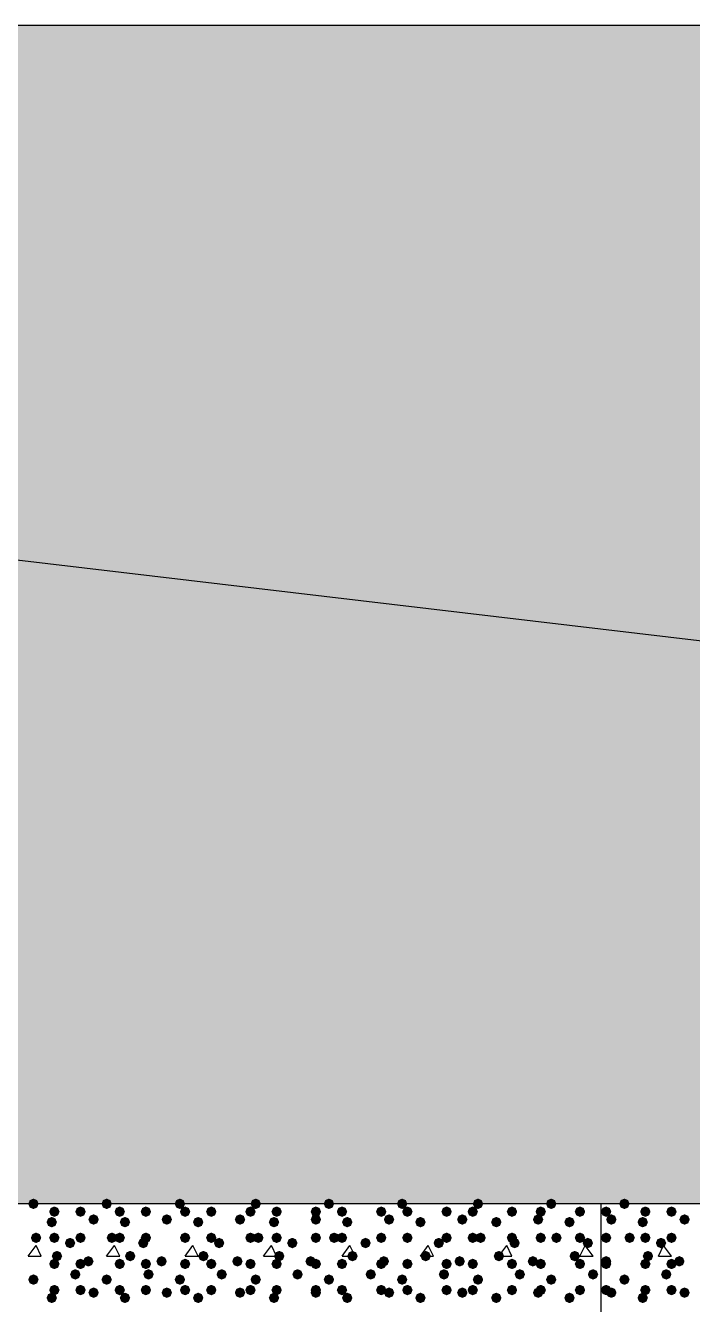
# Model space of a CAD drawing. Header units: millimetres. Extents: x 0 to 420, y 0 to 297.
# Drawn here: x 290.49 to 301.29, y 199.62 to 220.34 of the extents above; entities that cross this region are included whole.
import ezdxf

# ---------------------------------------------------------------- set-up
doc = ezdxf.new("R2010")
doc.units = ezdxf.units.MM
doc.layers.get('0').update_dxf_attribs({"linetype": 'CONTINUOUS'})

msp = doc.modelspace()

# ---------------------------------------------------------------- hatches: boundary and pattern name
at = {"true_color": 0x000008}
h = msp.add_hatch(color=0, dxfattribs=at)
h.paths.add_polyline_path([(378.544667, 220.345), (217.17, 220.345), (378.544667, 201.252667)], flags=0)
h.paths.add_polyline_path([(217.17, 220.345), (378.544667, 201.252667), (217.17, 201.252667)], flags=0)
for points in [[(290.703, 201.252667), (290.678129, 201.192871), (290.618333, 201.168), (290.558538, 201.192871), (290.533667, 201.252667), (290.558537, 201.312462), (290.618333, 201.337333), (290.678129, 201.312463)], [(291.888333, 201.252667), (291.863462, 201.192871), (291.803667, 201.168), (291.743871, 201.192871), (291.719, 201.252667), (291.743871, 201.312462), (291.803667, 201.337333), (291.863462, 201.312463)], [(293.073667, 201.252667), (293.048796, 201.192871), (292.989, 201.168), (292.929204, 201.192871), (292.904333, 201.252667), (292.929204, 201.312462), (292.989, 201.337333), (293.048796, 201.312463)], [(294.301333, 201.252667), (294.276462, 201.192871), (294.216667, 201.168), (294.156871, 201.192871), (294.132, 201.252667), (294.156871, 201.312462), (294.216667, 201.337333), (294.276462, 201.312463)], [(295.486667, 201.252667), (295.461796, 201.192871), (295.402, 201.168), (295.342204, 201.192871), (295.317333, 201.252667), (295.342204, 201.312462), (295.402, 201.337333), (295.461796, 201.312463)], [(296.672, 201.252667), (296.647129, 201.192871), (296.587333, 201.168), (296.527537, 201.192871), (296.502667, 201.252667), (296.527537, 201.312462), (296.587333, 201.337333), (296.647129, 201.312463)], [(297.899667, 201.252667), (297.874796, 201.192871), (297.815, 201.168), (297.755204, 201.192871), (297.730333, 201.252667), (297.755204, 201.312462), (297.815, 201.337333), (297.874796, 201.312463)], [(299.085, 201.252667), (299.060129, 201.192871), (299.000333, 201.168), (298.940538, 201.192871), (298.915667, 201.252667), (298.940537, 201.312462), (299.000333, 201.337333), (299.060129, 201.312463)], [(290.999333, 200.956333), (290.974462, 200.896537), (290.914667, 200.871667), (290.854871, 200.896537), (290.83, 200.956333), (290.854871, 201.016129), (290.914667, 201.041), (290.974462, 201.016129)], [(291.041667, 201.125667), (291.016796, 201.065871), (290.957, 201.041), (290.897204, 201.065871), (290.872333, 201.125667), (290.897204, 201.185462), (290.957, 201.210333), (291.016796, 201.185463)], [(291.465, 201.125667), (291.440129, 201.065871), (291.380333, 201.041), (291.320538, 201.065871), (291.295667, 201.125667), (291.320537, 201.185462), (291.380333, 201.210333), (291.440129, 201.185463)], [(291.676667, 200.998667), (291.651796, 200.938871), (291.592, 200.914), (291.532204, 200.938871), (291.507333, 200.998667), (291.532204, 201.058462), (291.592, 201.083333), (291.651796, 201.058463)], [(292.1, 201.125667), (292.075129, 201.065871), (292.015333, 201.041), (291.955537, 201.065871), (291.930667, 201.125667), (291.955537, 201.185462), (292.015333, 201.210333), (292.075129, 201.185463)], [(292.184667, 200.956333), (292.159796, 200.896537), (292.1, 200.871667), (292.040204, 200.896537), (292.015333, 200.956333), (292.040204, 201.016129), (292.1, 201.041), (292.159796, 201.016129)], [(292.523333, 201.125667), (292.498462, 201.065871), (292.438667, 201.041), (292.378871, 201.065871), (292.354, 201.125667), (292.378871, 201.185462), (292.438667, 201.210333), (292.498462, 201.185463)], [(292.862, 200.998667), (292.837129, 200.938871), (292.777333, 200.914), (292.717538, 200.938871), (292.692667, 200.998667), (292.717537, 201.058462), (292.777333, 201.083333), (292.837129, 201.058463)], [(293.158333, 201.125667), (293.133462, 201.065871), (293.073667, 201.041), (293.013871, 201.065871), (292.989, 201.125667), (293.013871, 201.185462), (293.073667, 201.210333), (293.133462, 201.185463)], [(293.37, 200.956333), (293.345129, 200.896537), (293.285333, 200.871667), (293.225537, 200.896537), (293.200667, 200.956333), (293.225537, 201.016129), (293.285333, 201.041), (293.345129, 201.016129)], [(293.581667, 201.125667), (293.556796, 201.065871), (293.497, 201.041), (293.437204, 201.065871), (293.412333, 201.125667), (293.437204, 201.185462), (293.497, 201.210333), (293.556796, 201.185463)], [(294.047333, 200.998667), (294.022462, 200.938871), (293.962667, 200.914), (293.902871, 200.938871), (293.878, 200.998667), (293.902871, 201.058462), (293.962667, 201.083333), (294.022462, 201.058463)], [(294.216667, 201.125667), (294.191796, 201.065871), (294.132, 201.041), (294.072204, 201.065871), (294.047333, 201.125667), (294.072204, 201.185462), (294.132, 201.210333), (294.191796, 201.185463)], [(294.597667, 200.956333), (294.572796, 200.896537), (294.513, 200.871667), (294.453204, 200.896537), (294.428333, 200.956333), (294.453204, 201.016129), (294.513, 201.041), (294.572796, 201.016129)], [(294.64, 201.125667), (294.615129, 201.065871), (294.555333, 201.041), (294.495538, 201.065871), (294.470667, 201.125667), (294.495537, 201.185462), (294.555333, 201.210333), (294.615129, 201.185463)], [(295.275, 201.125667), (295.250129, 201.065871), (295.190333, 201.041), (295.130538, 201.065871), (295.105667, 201.125667), (295.130537, 201.185462), (295.190333, 201.210333), (295.250129, 201.185463)], [(295.275, 200.998667), (295.250129, 200.938871), (295.190333, 200.914), (295.130538, 200.938871), (295.105667, 200.998667), (295.130537, 201.058462), (295.190333, 201.083333), (295.250129, 201.058463)], [(295.698333, 201.125667), (295.673463, 201.065871), (295.613667, 201.041), (295.553871, 201.065871), (295.529, 201.125667), (295.553871, 201.185462), (295.613667, 201.210333), (295.673462, 201.185463)], [(295.783, 200.956333), (295.758129, 200.896537), (295.698333, 200.871667), (295.638537, 200.896537), (295.613667, 200.956333), (295.638537, 201.016129), (295.698333, 201.041), (295.758129, 201.016129)], [(296.333333, 201.125667), (296.308463, 201.065871), (296.248667, 201.041), (296.188871, 201.065871), (296.164, 201.125667), (296.188871, 201.185462), (296.248667, 201.210333), (296.308462, 201.185463)], [(296.460333, 200.998667), (296.435462, 200.938871), (296.375667, 200.914), (296.315871, 200.938871), (296.291, 200.998667), (296.315871, 201.058462), (296.375667, 201.083333), (296.435462, 201.058463)], [(296.756667, 201.125667), (296.731796, 201.065871), (296.672, 201.041), (296.612204, 201.065871), (296.587333, 201.125667), (296.612204, 201.185462), (296.672, 201.210333), (296.731796, 201.185463)], [(296.968333, 200.956333), (296.943463, 200.896537), (296.883667, 200.871667), (296.823871, 200.896537), (296.799, 200.956333), (296.823871, 201.016129), (296.883667, 201.041), (296.943462, 201.016129)], [(297.391667, 201.125667), (297.366796, 201.065871), (297.307, 201.041), (297.247204, 201.065871), (297.222333, 201.125667), (297.247204, 201.185462), (297.307, 201.210333), (297.366796, 201.185463)], [(297.645667, 200.998667), (297.620796, 200.938871), (297.561, 200.914), (297.501204, 200.938871), (297.476333, 200.998667), (297.501204, 201.058462), (297.561, 201.083333), (297.620796, 201.058463)], [(297.815, 201.125667), (297.790129, 201.065871), (297.730333, 201.041), (297.670538, 201.065871), (297.645667, 201.125667), (297.670537, 201.185462), (297.730333, 201.210333), (297.790129, 201.185463)], [(298.196, 200.956333), (298.171129, 200.896537), (298.111333, 200.871667), (298.051537, 200.896537), (298.026667, 200.956333), (298.051537, 201.016129), (298.111333, 201.041), (298.171129, 201.016129)], [(298.45, 201.125667), (298.425129, 201.065871), (298.365333, 201.041), (298.305538, 201.065871), (298.280667, 201.125667), (298.305537, 201.185462), (298.365333, 201.210333), (298.425129, 201.185463)], [(298.873333, 200.998667), (298.848462, 200.938871), (298.788667, 200.914), (298.728871, 200.938871), (298.704, 200.998667), (298.728871, 201.058462), (298.788667, 201.083333), (298.848462, 201.058463)], [(298.915667, 201.125667), (298.890796, 201.065871), (298.831, 201.041), (298.771204, 201.065871), (298.746333, 201.125667), (298.771204, 201.185462), (298.831, 201.210333), (298.890796, 201.185463)], [(299.381333, 200.956333), (299.356462, 200.896537), (299.296667, 200.871667), (299.236871, 200.896537), (299.212, 200.956333), (299.236871, 201.016129), (299.296667, 201.041), (299.356462, 201.016129)], [(299.550667, 201.125667), (299.525796, 201.065871), (299.466, 201.041), (299.406204, 201.065871), (299.381333, 201.125667), (299.406204, 201.185462), (299.466, 201.210333), (299.525796, 201.185463)], [(290.745333, 200.702333), (290.720463, 200.642537), (290.660667, 200.617667), (290.600871, 200.642537), (290.576, 200.702333), (290.600871, 200.762129), (290.660667, 200.787), (290.720462, 200.762129)], [(291.041667, 200.702333), (291.016796, 200.642537), (290.957, 200.617667), (290.897204, 200.642537), (290.872333, 200.702333), (290.897204, 200.762129), (290.957, 200.787), (291.016796, 200.762129)], [(291.295667, 200.617667), (291.270796, 200.557871), (291.211, 200.533), (291.151204, 200.557871), (291.126333, 200.617667), (291.151204, 200.677462), (291.211, 200.702333), (291.270796, 200.677463)], [(291.465, 200.702333), (291.440129, 200.642537), (291.380333, 200.617667), (291.320538, 200.642537), (291.295667, 200.702333), (291.320537, 200.762129), (291.380333, 200.787), (291.440129, 200.762129)], [(291.973, 200.702333), (291.948129, 200.642537), (291.888333, 200.617667), (291.828538, 200.642537), (291.803667, 200.702333), (291.828537, 200.762129), (291.888333, 200.787), (291.948129, 200.762129)], [(292.1, 200.702333), (292.075129, 200.642537), (292.015333, 200.617667), (291.955537, 200.642537), (291.930667, 200.702333), (291.955537, 200.762129), (292.015333, 200.787), (292.075129, 200.762129)], [(292.481, 200.617667), (292.456129, 200.557871), (292.396333, 200.533), (292.336537, 200.557871), (292.311667, 200.617667), (292.336537, 200.677462), (292.396333, 200.702333), (292.456129, 200.677463)], [(292.523333, 200.702333), (292.498462, 200.642537), (292.438667, 200.617667), (292.378871, 200.642537), (292.354, 200.702333), (292.378871, 200.762129), (292.438667, 200.787), (292.498462, 200.762129)], [(293.158333, 200.702333), (293.133462, 200.642537), (293.073667, 200.617667), (293.013871, 200.642537), (292.989, 200.702333), (293.013871, 200.762129), (293.073667, 200.787), (293.133462, 200.762129)], [(293.158333, 200.702333), (293.133462, 200.642537), (293.073667, 200.617667), (293.013871, 200.642537), (292.989, 200.702333), (293.013871, 200.762129), (293.073667, 200.787), (293.133462, 200.762129)], [(293.581667, 200.702333), (293.556796, 200.642537), (293.497, 200.617667), (293.437204, 200.642537), (293.412333, 200.702333), (293.437204, 200.762129), (293.497, 200.787), (293.556796, 200.762129)], [(293.708667, 200.617667), (293.683796, 200.557871), (293.624, 200.533), (293.564204, 200.557871), (293.539333, 200.617667), (293.564204, 200.677462), (293.624, 200.702333), (293.683796, 200.677463)], [(294.216667, 200.702333), (294.191796, 200.642537), (294.132, 200.617667), (294.072204, 200.642537), (294.047333, 200.702333), (294.072204, 200.762129), (294.132, 200.787), (294.191796, 200.762129)], [(294.343667, 200.702333), (294.318796, 200.642537), (294.259, 200.617667), (294.199204, 200.642537), (294.174333, 200.702333), (294.199204, 200.762129), (294.259, 200.787), (294.318796, 200.762129)], [(294.64, 200.702333), (294.615129, 200.642537), (294.555333, 200.617667), (294.495538, 200.642537), (294.470667, 200.702333), (294.495537, 200.762129), (294.555333, 200.787), (294.615129, 200.762129)], [(294.894, 200.617667), (294.869129, 200.557871), (294.809333, 200.533), (294.749537, 200.557871), (294.724667, 200.617667), (294.749537, 200.677462), (294.809333, 200.702333), (294.869129, 200.677463)], [(295.275, 200.702333), (295.250129, 200.642537), (295.190333, 200.617667), (295.130538, 200.642537), (295.105667, 200.702333), (295.130537, 200.762129), (295.190333, 200.787), (295.250129, 200.762129)], [(295.571333, 200.702333), (295.546462, 200.642537), (295.486667, 200.617667), (295.426871, 200.642537), (295.402, 200.702333), (295.426871, 200.762129), (295.486667, 200.787), (295.546462, 200.762129)], [(295.698333, 200.702333), (295.673463, 200.642537), (295.613667, 200.617667), (295.553871, 200.642537), (295.529, 200.702333), (295.553871, 200.762129), (295.613667, 200.787), (295.673462, 200.762129)], [(296.079333, 200.617667), (296.054463, 200.557871), (295.994667, 200.533), (295.934871, 200.557871), (295.91, 200.617667), (295.934871, 200.677462), (295.994667, 200.702333), (296.054462, 200.677463)], [(296.333333, 200.702333), (296.308463, 200.642537), (296.248667, 200.617667), (296.188871, 200.642537), (296.164, 200.702333), (296.188871, 200.762129), (296.248667, 200.787), (296.308462, 200.762129)], [(296.756667, 200.702333), (296.731796, 200.642537), (296.672, 200.617667), (296.612204, 200.642537), (296.587333, 200.702333), (296.612204, 200.762129), (296.672, 200.787), (296.731796, 200.762129)], [(296.756667, 200.702333), (296.731796, 200.642537), (296.672, 200.617667), (296.612204, 200.642537), (296.587333, 200.702333), (296.612204, 200.762129), (296.672, 200.787), (296.731796, 200.762129)], [(297.264667, 200.617667), (297.239796, 200.557871), (297.18, 200.533), (297.120204, 200.557871), (297.095333, 200.617667), (297.120204, 200.677462), (297.18, 200.702333), (297.239796, 200.677463)], [(297.391667, 200.702333), (297.366796, 200.642537), (297.307, 200.617667), (297.247204, 200.642537), (297.222333, 200.702333), (297.247204, 200.762129), (297.307, 200.787), (297.366796, 200.762129)], [(297.815, 200.702333), (297.790129, 200.642537), (297.730333, 200.617667), (297.670538, 200.642537), (297.645667, 200.702333), (297.670537, 200.762129), (297.730333, 200.787), (297.790129, 200.762129)], [(297.942, 200.702333), (297.917129, 200.642537), (297.857333, 200.617667), (297.797537, 200.642537), (297.772667, 200.702333), (297.797537, 200.762129), (297.857333, 200.787), (297.917129, 200.762129)], [(298.45, 200.702333), (298.425129, 200.642537), (298.365333, 200.617667), (298.305538, 200.642537), (298.280667, 200.702333), (298.305537, 200.762129), (298.365333, 200.787), (298.425129, 200.762129)], [(298.492333, 200.617667), (298.467462, 200.557871), (298.407667, 200.533), (298.347871, 200.557871), (298.323, 200.617667), (298.347871, 200.677462), (298.407667, 200.702333), (298.467462, 200.677463)], [(298.915667, 200.702333), (298.890796, 200.642537), (298.831, 200.617667), (298.771204, 200.642537), (298.746333, 200.702333), (298.771204, 200.762129), (298.831, 200.787), (298.890796, 200.762129)], [(299.169667, 200.702333), (299.144796, 200.642537), (299.085, 200.617667), (299.025204, 200.642537), (299.000333, 200.702333), (299.025204, 200.762129), (299.085, 200.787), (299.144796, 200.762129)], [(299.550667, 200.702333), (299.525796, 200.642537), (299.466, 200.617667), (299.406204, 200.642537), (299.381333, 200.702333), (299.406204, 200.762129), (299.466, 200.787), (299.525796, 200.762129)], [(299.677667, 200.617667), (299.652796, 200.557871), (299.593, 200.533), (299.533204, 200.557871), (299.508333, 200.617667), (299.533204, 200.677462), (299.593, 200.702333), (299.652796, 200.677463)], [(291.084, 200.406), (291.059129, 200.346204), (290.999333, 200.321333), (290.939537, 200.346204), (290.914667, 200.406), (290.939537, 200.465796), (290.999333, 200.490667), (291.059129, 200.465796)], [(291.592, 200.321333), (291.567129, 200.261537), (291.507333, 200.236667), (291.447538, 200.261537), (291.422667, 200.321333), (291.447537, 200.381129), (291.507333, 200.406), (291.567129, 200.381129)], [(292.269333, 200.406), (292.244462, 200.346204), (292.184667, 200.321333), (292.124871, 200.346204), (292.1, 200.406), (292.124871, 200.465796), (292.184667, 200.490667), (292.244462, 200.465796)], [(292.777333, 200.321333), (292.752462, 200.261537), (292.692667, 200.236667), (292.632871, 200.261537), (292.608, 200.321333), (292.632871, 200.381129), (292.692667, 200.406), (292.752462, 200.381129)], [(293.454667, 200.406), (293.429796, 200.346204), (293.37, 200.321333), (293.310204, 200.346204), (293.285333, 200.406), (293.310204, 200.465796), (293.37, 200.490667), (293.429796, 200.465796)], [(294.005, 200.321333), (293.980129, 200.261537), (293.920333, 200.236667), (293.860537, 200.261537), (293.835667, 200.321333), (293.860537, 200.381129), (293.920333, 200.406), (293.980129, 200.381129)], [(294.682333, 200.406), (294.657462, 200.346204), (294.597667, 200.321333), (294.537871, 200.346204), (294.513, 200.406), (294.537871, 200.465796), (294.597667, 200.490667), (294.657462, 200.465796)], [(295.190333, 200.321333), (295.165462, 200.261537), (295.105667, 200.236667), (295.045871, 200.261537), (295.021, 200.321333), (295.045871, 200.381129), (295.105667, 200.406), (295.165462, 200.381129)], [(295.867667, 200.406), (295.842796, 200.346204), (295.783, 200.321333), (295.723204, 200.346204), (295.698333, 200.406), (295.723204, 200.465796), (295.783, 200.490667), (295.842796, 200.465796)], [(296.375667, 200.321333), (296.350796, 200.261537), (296.291, 200.236667), (296.231204, 200.261537), (296.206333, 200.321333), (296.231204, 200.381129), (296.291, 200.406), (296.350796, 200.381129)], [(297.053, 200.406), (297.028129, 200.346204), (296.968333, 200.321333), (296.908537, 200.346204), (296.883667, 200.406), (296.908537, 200.465796), (296.968333, 200.490667), (297.028129, 200.465796)], [(297.603333, 200.321333), (297.578463, 200.261537), (297.518667, 200.236667), (297.458871, 200.261537), (297.434, 200.321333), (297.458871, 200.381129), (297.518667, 200.406), (297.578462, 200.381129)], [(298.238333, 200.406), (298.213462, 200.346204), (298.153667, 200.321333), (298.093871, 200.346204), (298.069, 200.406), (298.093871, 200.465796), (298.153667, 200.490667), (298.213462, 200.465796)], [(298.788667, 200.321333), (298.763796, 200.261537), (298.704, 200.236667), (298.644204, 200.261537), (298.619333, 200.321333), (298.644204, 200.381129), (298.704, 200.406), (298.763796, 200.381129)], [(299.466, 200.406), (299.441129, 200.346204), (299.381333, 200.321333), (299.321537, 200.346204), (299.296667, 200.406), (299.321537, 200.465796), (299.381333, 200.490667), (299.441129, 200.465796)], [(291.041667, 200.279), (291.016796, 200.219204), (290.957, 200.194333), (290.897204, 200.219204), (290.872333, 200.279), (290.897204, 200.338796), (290.957, 200.363667), (291.016796, 200.338796)], [(291.380333, 200.109667), (291.355463, 200.049871), (291.295667, 200.025), (291.235871, 200.049871), (291.211, 200.109667), (291.235871, 200.169462), (291.295667, 200.194333), (291.355462, 200.169463)], [(291.465, 200.279), (291.440129, 200.219204), (291.380333, 200.194333), (291.320538, 200.219204), (291.295667, 200.279), (291.320537, 200.338796), (291.380333, 200.363667), (291.440129, 200.338796)], [(292.1, 200.279), (292.075129, 200.219204), (292.015333, 200.194333), (291.955537, 200.219204), (291.930667, 200.279), (291.955537, 200.338796), (292.015333, 200.363667), (292.075129, 200.338796)], [(292.523333, 200.279), (292.498462, 200.219204), (292.438667, 200.194333), (292.378871, 200.219204), (292.354, 200.279), (292.378871, 200.338796), (292.438667, 200.363667), (292.498462, 200.338796)], [(292.565667, 200.109667), (292.540796, 200.049871), (292.481, 200.025), (292.421204, 200.049871), (292.396333, 200.109667), (292.421204, 200.169462), (292.481, 200.194333), (292.540796, 200.169463)], [(293.158333, 200.279), (293.133462, 200.219204), (293.073667, 200.194333), (293.013871, 200.219204), (292.989, 200.279), (293.013871, 200.338796), (293.073667, 200.363667), (293.133462, 200.338796)], [(293.581667, 200.279), (293.556796, 200.219204), (293.497, 200.194333), (293.437204, 200.219204), (293.412333, 200.279), (293.437204, 200.338796), (293.497, 200.363667), (293.556796, 200.338796)], [(293.751, 200.109667), (293.726129, 200.049871), (293.666333, 200.025), (293.606537, 200.049871), (293.581667, 200.109667), (293.606537, 200.169462), (293.666333, 200.194333), (293.726129, 200.169463)], [(294.216667, 200.279), (294.191796, 200.219204), (294.132, 200.194333), (294.072204, 200.219204), (294.047333, 200.279), (294.072204, 200.338796), (294.132, 200.363667), (294.191796, 200.338796)], [(294.64, 200.279), (294.615129, 200.219204), (294.555333, 200.194333), (294.495538, 200.219204), (294.470667, 200.279), (294.495537, 200.338796), (294.555333, 200.363667), (294.615129, 200.338796)], [(294.978667, 200.109667), (294.953796, 200.049871), (294.894, 200.025), (294.834204, 200.049871), (294.809333, 200.109667), (294.834204, 200.169462), (294.894, 200.194333), (294.953796, 200.169463)], [(295.275, 200.279), (295.250129, 200.219204), (295.190333, 200.194333), (295.130538, 200.219204), (295.105667, 200.279), (295.130537, 200.338796), (295.190333, 200.363667), (295.250129, 200.338796)], [(295.698333, 200.279), (295.673463, 200.219204), (295.613667, 200.194333), (295.553871, 200.219204), (295.529, 200.279), (295.553871, 200.338796), (295.613667, 200.363667), (295.673462, 200.338796)], [(296.164, 200.109667), (296.139129, 200.049871), (296.079333, 200.025), (296.019537, 200.049871), (295.994667, 200.109667), (296.019537, 200.169462), (296.079333, 200.194333), (296.139129, 200.169463)], [(296.333333, 200.279), (296.308463, 200.219204), (296.248667, 200.194333), (296.188871, 200.219204), (296.164, 200.279), (296.188871, 200.338796), (296.248667, 200.363667), (296.308462, 200.338796)], [(296.756667, 200.279), (296.731796, 200.219204), (296.672, 200.194333), (296.612204, 200.219204), (296.587333, 200.279), (296.612204, 200.338796), (296.672, 200.363667), (296.731796, 200.338796)], [(297.349333, 200.109667), (297.324462, 200.049871), (297.264667, 200.025), (297.204871, 200.049871), (297.18, 200.109667), (297.204871, 200.169462), (297.264667, 200.194333), (297.324462, 200.169463)], [(297.391667, 200.279), (297.366796, 200.219204), (297.307, 200.194333), (297.247204, 200.219204), (297.222333, 200.279), (297.247204, 200.338796), (297.307, 200.363667), (297.366796, 200.338796)], [(297.815, 200.279), (297.790129, 200.219204), (297.730333, 200.194333), (297.670538, 200.219204), (297.645667, 200.279), (297.670537, 200.338796), (297.730333, 200.363667), (297.790129, 200.338796)], [(298.45, 200.279), (298.425129, 200.219204), (298.365333, 200.194333), (298.305538, 200.219204), (298.280667, 200.279), (298.305537, 200.338796), (298.365333, 200.363667), (298.425129, 200.338796)], [(298.577, 200.109667), (298.552129, 200.049871), (298.492333, 200.025), (298.432538, 200.049871), (298.407667, 200.109667), (298.432537, 200.169462), (298.492333, 200.194333), (298.552129, 200.169463)], [(298.915667, 200.279), (298.890796, 200.219204), (298.831, 200.194333), (298.771204, 200.219204), (298.746333, 200.279), (298.771204, 200.338796), (298.831, 200.363667), (298.890796, 200.338796)], [(299.550667, 200.279), (299.525796, 200.219204), (299.466, 200.194333), (299.406204, 200.219204), (299.381333, 200.279), (299.406204, 200.338796), (299.466, 200.363667), (299.525796, 200.338796)], [(299.762333, 200.109667), (299.737462, 200.049871), (299.677667, 200.025), (299.617871, 200.049871), (299.593, 200.109667), (299.617871, 200.169462), (299.677667, 200.194333), (299.737462, 200.169463)], [(290.703, 200.025), (290.678129, 199.965204), (290.618333, 199.940333), (290.558538, 199.965204), (290.533667, 200.025), (290.558537, 200.084796), (290.618333, 200.109667), (290.678129, 200.084796)], [(291.888333, 200.025), (291.863462, 199.965204), (291.803667, 199.940333), (291.743871, 199.965204), (291.719, 200.025), (291.743871, 200.084796), (291.803667, 200.109667), (291.863462, 200.084796)], [(293.073667, 200.025), (293.048796, 199.965204), (292.989, 199.940333), (292.929204, 199.965204), (292.904333, 200.025), (292.929204, 200.084796), (292.989, 200.109667), (293.048796, 200.084796)], [(294.301333, 200.025), (294.276462, 199.965204), (294.216667, 199.940333), (294.156871, 199.965204), (294.132, 200.025), (294.156871, 200.084796), (294.216667, 200.109667), (294.276462, 200.084796)], [(295.486667, 200.025), (295.461796, 199.965204), (295.402, 199.940333), (295.342204, 199.965204), (295.317333, 200.025), (295.342204, 200.084796), (295.402, 200.109667), (295.461796, 200.084796)], [(296.672, 200.025), (296.647129, 199.965204), (296.587333, 199.940333), (296.527537, 199.965204), (296.502667, 200.025), (296.527537, 200.084796), (296.587333, 200.109667), (296.647129, 200.084796)], [(297.899667, 200.025), (297.874796, 199.965204), (297.815, 199.940333), (297.755204, 199.965204), (297.730333, 200.025), (297.755204, 200.084796), (297.815, 200.109667), (297.874796, 200.084796)], [(299.085, 200.025), (299.060129, 199.965204), (299.000333, 199.940333), (298.940538, 199.965204), (298.915667, 200.025), (298.940537, 200.084796), (299.000333, 200.109667), (299.060129, 200.084796)], [(290.999333, 199.728667), (290.974462, 199.668871), (290.914667, 199.644), (290.854871, 199.668871), (290.83, 199.728667), (290.854871, 199.788462), (290.914667, 199.813333), (290.974462, 199.788463)], [(291.041667, 199.855667), (291.016796, 199.795871), (290.957, 199.771), (290.897204, 199.795871), (290.872333, 199.855667), (290.897204, 199.915462), (290.957, 199.940333), (291.016796, 199.915463)], [(291.465, 199.855667), (291.440129, 199.795871), (291.380333, 199.771), (291.320538, 199.795871), (291.295667, 199.855667), (291.320537, 199.915462), (291.380333, 199.940333), (291.440129, 199.915463)], [(291.676667, 199.813333), (291.651796, 199.753537), (291.592, 199.728667), (291.532204, 199.753537), (291.507333, 199.813333), (291.532204, 199.873129), (291.592, 199.898), (291.651796, 199.873129)], [(292.1, 199.855667), (292.075129, 199.795871), (292.015333, 199.771), (291.955537, 199.795871), (291.930667, 199.855667), (291.955537, 199.915462), (292.015333, 199.940333), (292.075129, 199.915463)], [(292.184667, 199.728667), (292.159796, 199.668871), (292.1, 199.644), (292.040204, 199.668871), (292.015333, 199.728667), (292.040204, 199.788462), (292.1, 199.813333), (292.159796, 199.788463)], [(292.523333, 199.855667), (292.498462, 199.795871), (292.438667, 199.771), (292.378871, 199.795871), (292.354, 199.855667), (292.378871, 199.915462), (292.438667, 199.940333), (292.498462, 199.915463)], [(292.862, 199.813333), (292.837129, 199.753537), (292.777333, 199.728667), (292.717538, 199.753537), (292.692667, 199.813333), (292.717537, 199.873129), (292.777333, 199.898), (292.837129, 199.873129)], [(293.158333, 199.855667), (293.133462, 199.795871), (293.073667, 199.771), (293.013871, 199.795871), (292.989, 199.855667), (293.013871, 199.915462), (293.073667, 199.940333), (293.133462, 199.915463)], [(293.37, 199.728667), (293.345129, 199.668871), (293.285333, 199.644), (293.225537, 199.668871), (293.200667, 199.728667), (293.225537, 199.788462), (293.285333, 199.813333), (293.345129, 199.788463)], [(293.581667, 199.855667), (293.556796, 199.795871), (293.497, 199.771), (293.437204, 199.795871), (293.412333, 199.855667), (293.437204, 199.915462), (293.497, 199.940333), (293.556796, 199.915463)], [(294.047333, 199.813333), (294.022462, 199.753537), (293.962667, 199.728667), (293.902871, 199.753537), (293.878, 199.813333), (293.902871, 199.873129), (293.962667, 199.898), (294.022462, 199.873129)], [(294.216667, 199.855667), (294.191796, 199.795871), (294.132, 199.771), (294.072204, 199.795871), (294.047333, 199.855667), (294.072204, 199.915462), (294.132, 199.940333), (294.191796, 199.915463)], [(294.597667, 199.728667), (294.572796, 199.668871), (294.513, 199.644), (294.453204, 199.668871), (294.428333, 199.728667), (294.453204, 199.788462), (294.513, 199.813333), (294.572796, 199.788463)], [(294.64, 199.855667), (294.615129, 199.795871), (294.555333, 199.771), (294.495538, 199.795871), (294.470667, 199.855667), (294.495537, 199.915462), (294.555333, 199.940333), (294.615129, 199.915463)], [(295.275, 199.855667), (295.250129, 199.795871), (295.190333, 199.771), (295.130538, 199.795871), (295.105667, 199.855667), (295.130537, 199.915462), (295.190333, 199.940333), (295.250129, 199.915463)], [(295.275, 199.813333), (295.250129, 199.753537), (295.190333, 199.728667), (295.130538, 199.753537), (295.105667, 199.813333), (295.130537, 199.873129), (295.190333, 199.898), (295.250129, 199.873129)], [(295.698333, 199.855667), (295.673463, 199.795871), (295.613667, 199.771), (295.553871, 199.795871), (295.529, 199.855667), (295.553871, 199.915462), (295.613667, 199.940333), (295.673462, 199.915463)], [(295.783, 199.728667), (295.758129, 199.668871), (295.698333, 199.644), (295.638537, 199.668871), (295.613667, 199.728667), (295.638537, 199.788462), (295.698333, 199.813333), (295.758129, 199.788463)], [(296.333333, 199.855667), (296.308463, 199.795871), (296.248667, 199.771), (296.188871, 199.795871), (296.164, 199.855667), (296.188871, 199.915462), (296.248667, 199.940333), (296.308462, 199.915463)], [(296.460333, 199.813333), (296.435462, 199.753537), (296.375667, 199.728667), (296.315871, 199.753537), (296.291, 199.813333), (296.315871, 199.873129), (296.375667, 199.898), (296.435462, 199.873129)], [(296.756667, 199.855667), (296.731796, 199.795871), (296.672, 199.771), (296.612204, 199.795871), (296.587333, 199.855667), (296.612204, 199.915462), (296.672, 199.940333), (296.731796, 199.915463)], [(296.968333, 199.728667), (296.943463, 199.668871), (296.883667, 199.644), (296.823871, 199.668871), (296.799, 199.728667), (296.823871, 199.788462), (296.883667, 199.813333), (296.943462, 199.788463)], [(297.391667, 199.855667), (297.366796, 199.795871), (297.307, 199.771), (297.247204, 199.795871), (297.222333, 199.855667), (297.247204, 199.915462), (297.307, 199.940333), (297.366796, 199.915463)], [(297.645667, 199.813333), (297.620796, 199.753537), (297.561, 199.728667), (297.501204, 199.753537), (297.476333, 199.813333), (297.501204, 199.873129), (297.561, 199.898), (297.620796, 199.873129)], [(297.815, 199.855667), (297.790129, 199.795871), (297.730333, 199.771), (297.670538, 199.795871), (297.645667, 199.855667), (297.670537, 199.915462), (297.730333, 199.940333), (297.790129, 199.915463)], [(298.196, 199.728667), (298.171129, 199.668871), (298.111333, 199.644), (298.051537, 199.668871), (298.026667, 199.728667), (298.051537, 199.788462), (298.111333, 199.813333), (298.171129, 199.788463)], [(298.45, 199.855667), (298.425129, 199.795871), (298.365333, 199.771), (298.305538, 199.795871), (298.280667, 199.855667), (298.305537, 199.915462), (298.365333, 199.940333), (298.425129, 199.915463)], [(298.873333, 199.813333), (298.848462, 199.753537), (298.788667, 199.728667), (298.728871, 199.753537), (298.704, 199.813333), (298.728871, 199.873129), (298.788667, 199.898), (298.848462, 199.873129)], [(298.915667, 199.855667), (298.890796, 199.795871), (298.831, 199.771), (298.771204, 199.795871), (298.746333, 199.855667), (298.771204, 199.915462), (298.831, 199.940333), (298.890796, 199.915463)], [(299.381333, 199.728667), (299.356462, 199.668871), (299.296667, 199.644), (299.236871, 199.668871), (299.212, 199.728667), (299.236871, 199.788462), (299.296667, 199.813333), (299.356462, 199.788463)], [(299.550667, 199.855667), (299.525796, 199.795871), (299.466, 199.771), (299.406204, 199.795871), (299.381333, 199.855667), (299.406204, 199.915462), (299.466, 199.940333), (299.525796, 199.915463)]]:
    msp.add_hatch(color=0, dxfattribs=at).paths.add_polyline_path(points, flags=0)
at = {"true_color": 0x000007}
for points in [[(300.270333, 201.252667), (300.245463, 201.192871), (300.185667, 201.168), (300.125871, 201.192871), (300.101, 201.252667), (300.125871, 201.312462), (300.185667, 201.337333), (300.245462, 201.312463)], [(299.974, 201.125667), (299.949129, 201.065871), (299.889333, 201.041), (299.829538, 201.065871), (299.804667, 201.125667), (299.829537, 201.185462), (299.889333, 201.210333), (299.949129, 201.185463)], [(300.058667, 200.998667), (300.033796, 200.938871), (299.974, 200.914), (299.914204, 200.938871), (299.889333, 200.998667), (299.914204, 201.058462), (299.974, 201.083333), (300.033796, 201.058463)], [(300.566667, 200.956333), (300.541796, 200.896537), (300.482, 200.871667), (300.422204, 200.896537), (300.397333, 200.956333), (300.422204, 201.016129), (300.482, 201.041), (300.541796, 201.016129)], [(300.609, 201.125667), (300.584129, 201.065871), (300.524333, 201.041), (300.464538, 201.065871), (300.439667, 201.125667), (300.464537, 201.185462), (300.524333, 201.210333), (300.584129, 201.185463)], [(301.032333, 201.125667), (301.007462, 201.065871), (300.947667, 201.041), (300.887871, 201.065871), (300.863, 201.125667), (300.887871, 201.185462), (300.947667, 201.210333), (301.007462, 201.185463)], [(301.244, 200.998667), (301.219129, 200.938871), (301.159333, 200.914), (301.099538, 200.938871), (301.074667, 200.998667), (301.099537, 201.058462), (301.159333, 201.083333), (301.219129, 201.058463)], [(299.974, 200.702333), (299.949129, 200.642537), (299.889333, 200.617667), (299.829538, 200.642537), (299.804667, 200.702333), (299.829537, 200.762129), (299.889333, 200.787), (299.949129, 200.762129)], [(300.355, 200.702333), (300.330129, 200.642537), (300.270333, 200.617667), (300.210537, 200.642537), (300.185667, 200.702333), (300.210537, 200.762129), (300.270333, 200.787), (300.330129, 200.762129)], [(300.609, 200.702333), (300.584129, 200.642537), (300.524333, 200.617667), (300.464538, 200.642537), (300.439667, 200.702333), (300.464537, 200.762129), (300.524333, 200.787), (300.584129, 200.762129)], [(300.863, 200.617667), (300.838129, 200.557871), (300.778333, 200.533), (300.718538, 200.557871), (300.693667, 200.617667), (300.718537, 200.677462), (300.778333, 200.702333), (300.838129, 200.677463)], [(301.032333, 200.702333), (301.007462, 200.642537), (300.947667, 200.617667), (300.887871, 200.642537), (300.863, 200.702333), (300.887871, 200.762129), (300.947667, 200.787), (301.007462, 200.762129)], [(299.974, 200.321333), (299.949129, 200.261537), (299.889333, 200.236667), (299.829538, 200.261537), (299.804667, 200.321333), (299.829537, 200.381129), (299.889333, 200.406), (299.949129, 200.381129)], [(300.651333, 200.406), (300.626463, 200.346204), (300.566667, 200.321333), (300.506871, 200.346204), (300.482, 200.406), (300.506871, 200.465796), (300.566667, 200.490667), (300.626462, 200.465796)], [(301.159333, 200.321333), (301.134462, 200.261537), (301.074667, 200.236667), (301.014871, 200.261537), (300.99, 200.321333), (301.014871, 200.381129), (301.074667, 200.406), (301.134462, 200.381129)], [(299.974, 200.279), (299.949129, 200.219204), (299.889333, 200.194333), (299.829538, 200.219204), (299.804667, 200.279), (299.829537, 200.338796), (299.889333, 200.363667), (299.949129, 200.338796)], [(300.609, 200.279), (300.584129, 200.219204), (300.524333, 200.194333), (300.464538, 200.219204), (300.439667, 200.279), (300.464537, 200.338796), (300.524333, 200.363667), (300.584129, 200.338796)], [(300.947667, 200.109667), (300.922796, 200.049871), (300.863, 200.025), (300.803204, 200.049871), (300.778333, 200.109667), (300.803204, 200.169462), (300.863, 200.194333), (300.922796, 200.169463)], [(301.032333, 200.279), (301.007462, 200.219204), (300.947667, 200.194333), (300.887871, 200.219204), (300.863, 200.279), (300.887871, 200.338796), (300.947667, 200.363667), (301.007462, 200.338796)], [(300.270333, 200.025), (300.245463, 199.965204), (300.185667, 199.940333), (300.125871, 199.965204), (300.101, 200.025), (300.125871, 200.084796), (300.185667, 200.109667), (300.245462, 200.084796)], [(299.974, 199.855667), (299.949129, 199.795871), (299.889333, 199.771), (299.829538, 199.795871), (299.804667, 199.855667), (299.829537, 199.915462), (299.889333, 199.940333), (299.949129, 199.915463)], [(300.058667, 199.813333), (300.033796, 199.753537), (299.974, 199.728667), (299.914204, 199.753537), (299.889333, 199.813333), (299.914204, 199.873129), (299.974, 199.898), (300.033796, 199.873129)], [(300.566667, 199.728667), (300.541796, 199.668871), (300.482, 199.644), (300.422204, 199.668871), (300.397333, 199.728667), (300.422204, 199.788462), (300.482, 199.813333), (300.541796, 199.788463)], [(300.609, 199.855667), (300.584129, 199.795871), (300.524333, 199.771), (300.464538, 199.795871), (300.439667, 199.855667), (300.464537, 199.915462), (300.524333, 199.940333), (300.584129, 199.915463)], [(301.032333, 199.855667), (301.007462, 199.795871), (300.947667, 199.771), (300.887871, 199.795871), (300.863, 199.855667), (300.887871, 199.915462), (300.947667, 199.940333), (301.007462, 199.915463)], [(301.244, 199.813333), (301.219129, 199.753537), (301.159333, 199.728667), (301.099538, 199.753537), (301.074667, 199.813333), (301.099537, 199.873129), (301.159333, 199.898), (301.219129, 199.873129)]]:
    msp.add_hatch(color=0, dxfattribs=at).paths.add_polyline_path(points, flags=0)

# ---------------------------------------------------------------- linework, layer by layer
at = {"color": 0, "true_color": 0x000007}
for points in [[(31.369, 201.252667), (31.369, 177.927), (379.603, 177.927), (379.603, 201.252667), (217.17, 201.252667), (217.17, 222.461667), (193.844333, 222.461667), (193.844333, 201.252667)], [(31.369, 201.252667), (31.369, 177.927), (379.603, 177.927), (379.603, 201.252667), (217.17, 201.252667), (217.17, 222.461667), (193.844333, 222.461667), (193.844333, 201.252667)], [(299.804667, 201.252667), (299.804667, 199.136), (301.921333, 199.136), (301.921333, 201.252667)]]:
    msp.add_lwpolyline(points, close=True, dxfattribs=at)
at = {"color": 0, "true_color": 0x000008}
for points in [[(378.544667, 220.345), (217.17, 220.345), (378.544667, 201.252667)], [(217.17, 220.345), (378.544667, 201.252667), (217.17, 201.252667)]]:
    msp.add_lwpolyline(points, close=True, dxfattribs=at)
at = {"color": 0, "true_color": 0x000007}
for points in [[(299.804667, 201.252667), (280.712333, 201.252667)], [(300.736, 200.406), (300.820667, 200.575333)], [(300.736, 200.406), (300.947667, 200.406)], [(300.947667, 200.406), (300.820667, 200.575333)]]:
    msp.add_lwpolyline(points, dxfattribs=at)
at = {"color": 0, "true_color": 0x000008}
for points in [[(290.533667, 200.406), (290.660667, 200.575333)], [(290.533667, 200.406), (290.745333, 200.406)], [(290.745333, 200.406), (290.660667, 200.575333)], [(291.803667, 200.406), (291.930667, 200.575333)], [(291.803667, 200.406), (292.015333, 200.406)], [(292.015333, 200.406), (291.930667, 200.575333)], [(293.073667, 200.406), (293.200667, 200.575333)], [(293.073667, 200.406), (293.285333, 200.406)], [(293.285333, 200.406), (293.200667, 200.575333)], [(294.343667, 200.406), (294.470667, 200.575333)], [(294.343667, 200.406), (294.555333, 200.406)], [(294.555333, 200.406), (294.470667, 200.575333)], [(295.613667, 200.406), (295.740667, 200.575333)], [(295.613667, 200.406), (295.825333, 200.406)], [(295.825333, 200.406), (295.740667, 200.575333)], [(296.883667, 200.406), (297.010667, 200.575333)], [(296.883667, 200.406), (297.095333, 200.406)], [(297.095333, 200.406), (297.010667, 200.575333)], [(298.153667, 200.406), (298.280667, 200.575333)], [(298.153667, 200.406), (298.365333, 200.406)], [(298.365333, 200.406), (298.280667, 200.575333)], [(299.466, 200.406), (299.550667, 200.575333)], [(299.466, 200.406), (299.677667, 200.406)], [(299.677667, 200.406), (299.550667, 200.575333)]]:
    msp.add_lwpolyline(points, dxfattribs=at)

doc.saveas('drawing.dxf')
